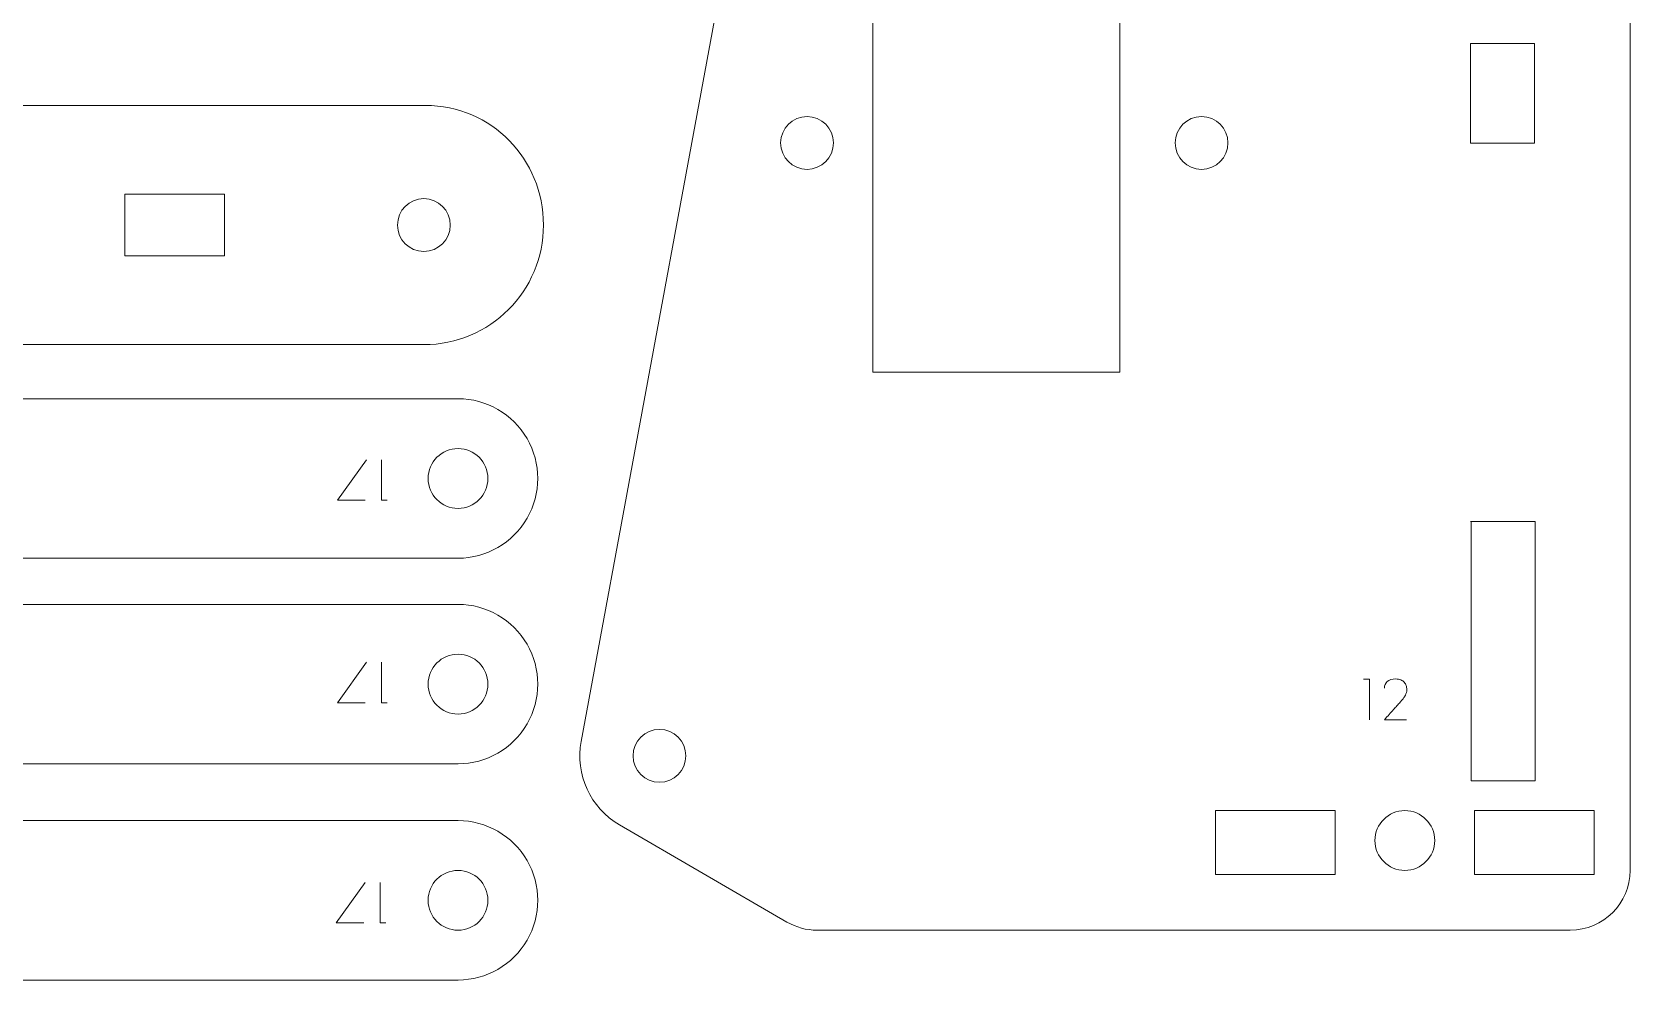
# Model space of a CAD drawing. Header units: millimetres. Extents: x 1 to 3601, y 1 to 1216.
# Drawn here: x 312.9 to 393.1, y 153.3 to 200.9 of the extents above; entities that cross this region are included whole.
import ezdxf

# ---------------------------------------------------------------- set-up
doc = ezdxf.new("R2010")
doc.units = ezdxf.units.MM
doc.layers.get('0').update_dxf_attribs({"lineweight": 5})
doc.layers.add('MARCATGE', color=1, linetype='Continuous', lineweight=5)
doc.layers.add('TALL 1', color=4, linetype='Continuous', lineweight=5)

msp = doc.modelspace()

# ---------------------------------------------------------------- linework, layer by layer
for points, knots in [([(390.072, 215.814), (390.868, 215.814), (391.631, 215.498), (392.193, 214.935), (392.193, 214.935), (392.756, 214.372), (393.072, 213.609), (393.072, 212.814), (393.072, 212.814), (393.072, 212.814), (393.072, 158.814), (393.072, 158.814), (393.072, 158.814), (393.072, 157.157), (391.729, 155.814), (390.072, 155.814), (390.072, 155.814), (390.072, 155.814), (352.272, 155.814), (352.272, 155.814), (352.272, 155.814), (351.743, 155.814), (351.223, 155.954), (350.765, 156.219), (350.765, 156.219), (350.765, 156.219), (342.358, 161.102), (342.358, 161.102), (342.358, 161.102), (340.897, 161.951), (340.127, 163.627), (340.434, 165.289), (340.434, 165.289), (340.434, 165.289), (349.322, 213.359), (349.322, 213.359), (349.322, 213.359), (349.585, 214.781), (350.826, 215.814), (352.272, 215.814), (352.272, 215.814), (352.272, 215.814), (390.072, 215.814), (390.072, 215.814)], [0, 0, 0, 0, 0.083333, 0.083333, 0.083333, 0.083333, 0.166667, 0.166667, 0.166667, 0.166667, 0.25, 0.25, 0.25, 0.25, 0.333333, 0.333333, 0.333333, 0.333333, 0.416667, 0.416667, 0.416667, 0.416667, 0.5, 0.5, 0.5, 0.5, 0.583333, 0.583333, 0.583333, 0.583333, 0.666667, 0.666667, 0.666667, 0.666667, 0.75, 0.75, 0.75, 0.75, 0.833333, 0.833333, 0.833333, 0.833333, 1, 1, 1, 1]), ([(257.748, 197.226), (257.748, 197.226), (257.691, 197.193), (257.691, 197.193), (257.691, 197.193), (257.691, 197.193), (332.625, 197.192), (332.625, 197.192), (332.625, 197.192), (335.939, 197.192), (338.546, 194.506), (338.546, 191.193), (338.546, 191.193), (338.546, 187.879), (335.859, 185.193), (332.546, 185.193), (332.546, 185.193), (332.546, 185.193), (257.691, 185.193), (257.691, 185.193), (257.691, 185.193), (257.691, 185.193), (257.734, 185.188), (257.734, 185.188), (257.734, 185.188), (256.46, 184.041), (254.705, 183.309), (252.469, 183.309), (252.469, 183.309), (248.104, 183.309), (244.565, 186.848), (244.565, 191.213), (244.565, 191.213), (244.565, 195.578), (248.104, 199.117), (252.469, 199.117), (252.469, 199.117), (254.713, 199.117), (256.472, 198.38), (257.748, 197.226)], [0, 0, 0, 0, 0.090909, 0.090909, 0.090909, 0.090909, 0.181818, 0.181818, 0.181818, 0.181818, 0.272727, 0.272727, 0.272727, 0.272727, 0.363636, 0.363636, 0.363636, 0.363636, 0.454545, 0.454545, 0.454545, 0.454545, 0.545455, 0.545455, 0.545455, 0.545455, 0.636364, 0.636364, 0.636364, 0.636364, 0.727273, 0.727273, 0.727273, 0.727273, 0.818182, 0.818182, 0.818182, 0.818182, 1, 1, 1, 1]), ([(254.26, 174.479), (254.26, 174.479), (334.26, 174.479), (334.26, 174.479), (334.26, 174.479), (335.689, 174.479), (337.009, 175.242), (337.724, 176.479), (337.724, 176.479), (338.439, 177.717), (338.439, 179.242), (337.724, 180.479), (337.724, 180.479), (337.009, 181.717), (335.689, 182.479), (334.26, 182.479), (334.26, 182.479), (334.26, 182.479), (254.26, 182.479), (254.26, 182.479), (254.26, 182.479), (252.051, 182.479), (250.26, 180.688), (250.26, 178.479), (250.26, 178.479), (250.26, 176.27), (252.051, 174.479), (254.26, 174.479)], [0, 0, 0, 0, 0.125, 0.125, 0.125, 0.125, 0.25, 0.25, 0.25, 0.25, 0.375, 0.375, 0.375, 0.375, 0.5, 0.5, 0.5, 0.5, 0.625, 0.625, 0.625, 0.625, 0.75, 0.75, 0.75, 0.75, 1, 1, 1, 1]), ([(254.26, 164.161), (254.26, 164.161), (334.26, 164.161), (334.26, 164.161), (334.26, 164.161), (335.689, 164.161), (337.009, 164.923), (337.724, 166.161), (337.724, 166.161), (338.439, 167.398), (338.439, 168.923), (337.724, 170.16), (337.724, 170.16), (337.009, 171.398), (335.689, 172.16), (334.26, 172.16), (334.26, 172.16), (334.26, 172.16), (254.26, 172.16), (254.26, 172.16), (254.26, 172.16), (252.051, 172.16), (250.26, 170.37), (250.26, 168.161), (250.26, 168.161), (250.26, 165.951), (252.051, 164.161), (254.26, 164.161)], [0, 0, 0, 0, 0.125, 0.125, 0.125, 0.125, 0.25, 0.25, 0.25, 0.25, 0.375, 0.375, 0.375, 0.375, 0.5, 0.5, 0.5, 0.5, 0.625, 0.625, 0.625, 0.625, 0.75, 0.75, 0.75, 0.75, 1, 1, 1, 1]), ([(254.26, 153.313), (254.26, 153.313), (334.26, 153.313), (334.26, 153.313), (334.26, 153.313), (335.689, 153.313), (337.009, 154.075), (337.724, 155.313), (337.724, 155.313), (338.439, 156.55), (338.439, 158.075), (337.724, 159.313), (337.724, 159.313), (337.009, 160.55), (335.689, 161.312), (334.26, 161.312), (334.26, 161.312), (334.26, 161.312), (254.26, 161.312), (254.26, 161.312), (254.26, 161.312), (252.051, 161.312), (250.26, 159.522), (250.26, 157.313), (250.26, 157.313), (250.26, 155.103), (252.051, 153.313), (254.26, 153.313)], [0, 0, 0, 0, 0.125, 0.125, 0.125, 0.125, 0.25, 0.25, 0.25, 0.25, 0.375, 0.375, 0.375, 0.375, 0.5, 0.5, 0.5, 0.5, 0.625, 0.625, 0.625, 0.625, 0.75, 0.75, 0.75, 0.75, 1, 1, 1, 1]), ([(388.23, 114.626), (388.23, 114.626), (370.23, 114.626), (370.23, 114.626), (370.23, 114.626), (369.434, 114.626), (368.671, 114.942), (368.109, 115.505), (368.109, 115.505), (367.546, 116.067), (367.23, 116.83), (367.23, 117.626), (367.23, 117.626), (367.209, 117.613), (367.185, 126.95), (367.194, 132.674), (367.194, 132.674), (367.196, 133.421), (366.758, 133.36), (366.758, 134.705), (366.758, 134.705), (366.758, 136.117), (367.215, 137.017), (367.23, 137.026), (367.23, 137.026), (367.23, 137.026), (367.513, 142.068), (367.895, 146.791), (367.895, 146.791), (368.465, 153.828), (375.174, 149.801), (375.174, 149.801), (375.174, 149.801), (375.174, 149.801), (383.493, 149.801), (383.493, 149.801), (383.493, 149.801), (383.493, 149.801), (389.995, 154.276), (390.565, 147.052), (390.565, 147.052), (390.947, 142.202), (391.23, 137.026), (391.23, 137.026), (391.23, 137.026), (391.23, 137.026), (392.058, 136.098), (392.058, 134.705), (392.058, 134.705), (392.058, 133.194), (391.23, 133.386), (391.23, 132.586), (391.23, 132.586), (391.23, 126.859), (391.23, 117.626), (391.23, 117.626), (391.23, 117.626), (391.23, 116.83), (390.914, 116.067), (390.351, 115.505), (390.351, 115.505), (389.788, 114.942), (389.025, 114.626), (388.23, 114.626)], [0, 0, 0, 0, 0.058824, 0.058824, 0.058824, 0.058824, 0.117647, 0.117647, 0.117647, 0.117647, 0.176471, 0.176471, 0.176471, 0.176471, 0.235294, 0.235294, 0.235294, 0.235294, 0.294118, 0.294118, 0.294118, 0.294118, 0.352941, 0.352941, 0.352941, 0.352941, 0.411765, 0.411765, 0.411765, 0.411765, 0.470588, 0.470588, 0.470588, 0.470588, 0.529412, 0.529412, 0.529412, 0.529412, 0.588235, 0.588235, 0.588235, 0.588235, 0.647059, 0.647059, 0.647059, 0.647059, 0.705882, 0.705882, 0.705882, 0.705882, 0.764706, 0.764706, 0.764706, 0.764706, 0.823529, 0.823529, 0.823529, 0.823529, 0.882353, 0.882353, 0.882353, 0.882353, 1, 1, 1, 1])]:
    msp.add_open_spline(points, degree=3, knots=knots)
at = {"layer": 'MARCATGE'}
for points, knots in [([(328.22, 177.389), (328.22, 177.389), (329.673, 179.421), (329.673, 179.421), (329.673, 179.421), (329.673, 179.421), (328.22, 177.389), (328.22, 177.389), (328.22, 177.389), (328.22, 177.389), (329.597, 177.389), (329.597, 177.389), (329.597, 177.389), (329.597, 177.389), (328.22, 177.389), (328.22, 177.389)], [0, 0, 0, 0, 0.2, 0.2, 0.2, 0.2, 0.4, 0.4, 0.4, 0.4, 0.6, 0.6, 0.6, 0.6, 1, 1, 1, 1]), ([(330.421, 177.389), (330.421, 177.389), (330.712, 177.389), (330.712, 177.389), (330.712, 177.389), (330.712, 177.389), (330.421, 177.389), (330.421, 177.389), (330.421, 177.389), (330.421, 177.389), (330.421, 179.421), (330.421, 179.421), (330.421, 179.421), (330.421, 179.421), (330.421, 177.389), (330.421, 177.389)], [0, 0, 0, 0, 0.2, 0.2, 0.2, 0.2, 0.4, 0.4, 0.4, 0.4, 0.6, 0.6, 0.6, 0.6, 1, 1, 1, 1]), ([(328.22, 167.227), (328.22, 167.227), (329.673, 169.259), (329.673, 169.259), (329.673, 169.259), (329.673, 169.259), (328.22, 167.227), (328.22, 167.227), (328.22, 167.227), (328.22, 167.227), (329.597, 167.227), (329.597, 167.227), (329.597, 167.227), (329.597, 167.227), (328.22, 167.227), (328.22, 167.227)], [0, 0, 0, 0, 0.2, 0.2, 0.2, 0.2, 0.4, 0.4, 0.4, 0.4, 0.6, 0.6, 0.6, 0.6, 1, 1, 1, 1]), ([(330.421, 167.227), (330.421, 167.227), (330.712, 167.227), (330.712, 167.227), (330.712, 167.227), (330.712, 167.227), (330.421, 167.227), (330.421, 167.227), (330.421, 167.227), (330.421, 167.227), (330.421, 169.259), (330.421, 169.259), (330.421, 169.259), (330.421, 169.259), (330.421, 167.227), (330.421, 167.227)], [0, 0, 0, 0, 0.2, 0.2, 0.2, 0.2, 0.4, 0.4, 0.4, 0.4, 0.6, 0.6, 0.6, 0.6, 1, 1, 1, 1]), ([(379.995, 168.405), (379.995, 168.405), (379.704, 168.405), (379.704, 168.405), (379.704, 168.405), (379.704, 168.405), (379.995, 168.405), (379.995, 168.405), (379.995, 168.405), (379.995, 168.405), (379.995, 166.373), (379.995, 166.373), (379.995, 166.373), (379.995, 166.373), (379.995, 168.405), (379.995, 168.405)], [0, 0, 0, 0, 0.2, 0.2, 0.2, 0.2, 0.4, 0.4, 0.4, 0.4, 0.6, 0.6, 0.6, 0.6, 1, 1, 1, 1]), ([(380.743, 166.373), (380.912, 166.561), (381.065, 166.731), (381.203, 166.883), (381.203, 166.883), (381.261, 166.947), (381.319, 167.011), (381.376, 167.075), (381.376, 167.075), (381.434, 167.139), (381.485, 167.198), (381.531, 167.25), (381.531, 167.25), (381.578, 167.303), (381.616, 167.348), (381.647, 167.384), (381.647, 167.384), (381.678, 167.421), (381.697, 167.444), (381.702, 167.453), (381.702, 167.453), (381.713, 167.472), (381.729, 167.494), (381.747, 167.52), (381.747, 167.52), (381.766, 167.545), (381.784, 167.575), (381.802, 167.61), (381.802, 167.61), (381.82, 167.645), (381.836, 167.686), (381.849, 167.733), (381.849, 167.733), (381.862, 167.78), (381.869, 167.834), (381.869, 167.897), (381.869, 167.897), (381.869, 167.959), (381.858, 168.021), (381.838, 168.083), (381.838, 168.083), (381.817, 168.145), (381.785, 168.201), (381.742, 168.251), (381.742, 168.251), (381.698, 168.301), (381.642, 168.341), (381.574, 168.372), (381.574, 168.372), (381.505, 168.403), (381.422, 168.419), (381.324, 168.419), (381.324, 168.419), (381.126, 168.417), (380.981, 168.373), (380.888, 168.289), (380.888, 168.289), (380.795, 168.204), (380.748, 168.092), (380.748, 167.953), (380.748, 167.953), (380.748, 168.092), (380.795, 168.204), (380.888, 168.289), (380.888, 168.289), (380.981, 168.373), (381.126, 168.417), (381.324, 168.419), (381.324, 168.419), (381.422, 168.419), (381.505, 168.403), (381.574, 168.372), (381.574, 168.372), (381.642, 168.341), (381.698, 168.301), (381.742, 168.251), (381.742, 168.251), (381.785, 168.201), (381.817, 168.145), (381.838, 168.083), (381.838, 168.083), (381.858, 168.021), (381.869, 167.959), (381.869, 167.897), (381.869, 167.897), (381.869, 167.834), (381.862, 167.78), (381.849, 167.733), (381.849, 167.733), (381.836, 167.686), (381.82, 167.645), (381.802, 167.61), (381.802, 167.61), (381.784, 167.575), (381.766, 167.545), (381.747, 167.52), (381.747, 167.52), (381.729, 167.494), (381.713, 167.472), (381.702, 167.453), (381.702, 167.453), (381.697, 167.444), (381.678, 167.421), (381.647, 167.384), (381.647, 167.384), (381.616, 167.348), (381.578, 167.303), (381.531, 167.25), (381.531, 167.25), (381.485, 167.198), (381.434, 167.139), (381.376, 167.075), (381.376, 167.075), (381.319, 167.011), (381.261, 166.947), (381.203, 166.883), (381.203, 166.883), (381.065, 166.731), (380.912, 166.561), (380.743, 166.373), (380.743, 166.373), (380.743, 166.373), (381.855, 166.373), (381.855, 166.373), (381.855, 166.373), (381.855, 166.373), (380.743, 166.373), (380.743, 166.373)], [0, 0, 0, 0, 0.030303, 0.030303, 0.030303, 0.030303, 0.060606, 0.060606, 0.060606, 0.060606, 0.090909, 0.090909, 0.090909, 0.090909, 0.121212, 0.121212, 0.121212, 0.121212, 0.151515, 0.151515, 0.151515, 0.151515, 0.181818, 0.181818, 0.181818, 0.181818, 0.212121, 0.212121, 0.212121, 0.212121, 0.242424, 0.242424, 0.242424, 0.242424, 0.272727, 0.272727, 0.272727, 0.272727, 0.30303, 0.30303, 0.30303, 0.30303, 0.333333, 0.333333, 0.333333, 0.333333, 0.363636, 0.363636, 0.363636, 0.363636, 0.393939, 0.393939, 0.393939, 0.393939, 0.424242, 0.424242, 0.424242, 0.424242, 0.454545, 0.454545, 0.454545, 0.454545, 0.484848, 0.484848, 0.484848, 0.484848, 0.515152, 0.515152, 0.515152, 0.515152, 0.545455, 0.545455, 0.545455, 0.545455, 0.575758, 0.575758, 0.575758, 0.575758, 0.606061, 0.606061, 0.606061, 0.606061, 0.636364, 0.636364, 0.636364, 0.636364, 0.666667, 0.666667, 0.666667, 0.666667, 0.69697, 0.69697, 0.69697, 0.69697, 0.727273, 0.727273, 0.727273, 0.727273, 0.757576, 0.757576, 0.757576, 0.757576, 0.787879, 0.787879, 0.787879, 0.787879, 0.818182, 0.818182, 0.818182, 0.818182, 0.848485, 0.848485, 0.848485, 0.848485, 0.878788, 0.878788, 0.878788, 0.878788, 0.909091, 0.909091, 0.909091, 0.909091, 0.939394, 0.939394, 0.939394, 0.939394, 1, 1, 1, 1]), ([(328.152, 156.18), (328.152, 156.18), (329.606, 158.212), (329.606, 158.212), (329.606, 158.212), (329.606, 158.212), (328.152, 156.18), (328.152, 156.18), (328.152, 156.18), (328.152, 156.18), (329.53, 156.18), (329.53, 156.18), (329.53, 156.18), (329.53, 156.18), (328.152, 156.18), (328.152, 156.18)], [0, 0, 0, 0, 0.2, 0.2, 0.2, 0.2, 0.4, 0.4, 0.4, 0.4, 0.6, 0.6, 0.6, 0.6, 1, 1, 1, 1]), ([(330.354, 156.18), (330.354, 156.18), (330.644, 156.18), (330.644, 156.18), (330.644, 156.18), (330.644, 156.18), (330.354, 156.18), (330.354, 156.18), (330.354, 156.18), (330.354, 156.18), (330.354, 158.212), (330.354, 158.212), (330.354, 158.212), (330.354, 158.212), (330.354, 156.18), (330.354, 156.18)], [0, 0, 0, 0, 0.2, 0.2, 0.2, 0.2, 0.4, 0.4, 0.4, 0.4, 0.6, 0.6, 0.6, 0.6, 1, 1, 1, 1])]:
    msp.add_open_spline(points, degree=3, knots=knots, dxfattribs=at)
at = {"layer": 'TALL 1'}
for points, knots in [([(367.472, 206.814), (367.472, 206.814), (367.472, 183.814), (367.472, 183.814), (367.472, 183.814), (367.472, 183.814), (355.072, 183.814), (355.072, 183.814), (355.072, 183.814), (355.072, 183.814), (355.072, 206.814), (355.072, 206.814), (355.072, 206.814), (355.072, 206.814), (367.472, 206.814), (367.472, 206.814)], [0, 0, 0, 0, 0.2, 0.2, 0.2, 0.2, 0.4, 0.4, 0.4, 0.4, 0.6, 0.6, 0.6, 0.6, 1, 1, 1, 1]), ([(388.272, 200.305), (388.272, 200.305), (388.272, 195.305), (388.272, 195.305), (388.272, 195.305), (388.272, 195.305), (385.072, 195.305), (385.072, 195.305), (385.072, 195.305), (385.072, 195.305), (385.072, 200.305), (385.072, 200.305), (385.072, 200.305), (385.072, 200.305), (388.272, 200.305), (388.272, 200.305)], [0, 0, 0, 0, 0.2, 0.2, 0.2, 0.2, 0.4, 0.4, 0.4, 0.4, 0.6, 0.6, 0.6, 0.6, 1, 1, 1, 1]), ([(351.772, 193.989), (351.04, 193.989), (350.447, 194.582), (350.447, 195.314), (350.447, 195.314), (350.447, 196.045), (351.04, 196.638), (351.772, 196.638), (351.772, 196.638), (352.504, 196.639), (353.097, 196.045), (353.097, 195.314), (353.097, 195.314), (353.097, 194.582), (352.504, 193.989), (351.772, 193.989)], [0, 0, 0, 0, 0.2, 0.2, 0.2, 0.2, 0.4, 0.4, 0.4, 0.4, 0.6, 0.6, 0.6, 0.6, 1, 1, 1, 1]), ([(371.572, 193.989), (370.84, 193.989), (370.247, 194.582), (370.247, 195.314), (370.247, 195.314), (370.247, 196.045), (370.84, 196.638), (371.572, 196.638), (371.572, 196.638), (372.304, 196.639), (372.897, 196.045), (372.897, 195.314), (372.897, 195.314), (372.897, 194.582), (372.304, 193.989), (371.572, 193.989)], [0, 0, 0, 0, 0.2, 0.2, 0.2, 0.2, 0.4, 0.4, 0.4, 0.4, 0.6, 0.6, 0.6, 0.6, 1, 1, 1, 1]), ([(322.546, 189.693), (322.546, 189.693), (322.546, 189.643), (322.546, 189.643), (322.546, 189.643), (322.546, 189.643), (317.546, 189.643), (317.546, 189.643), (317.546, 189.643), (317.546, 189.643), (317.546, 189.693), (317.546, 189.693), (317.546, 189.693), (317.546, 189.693), (317.546, 192.693), (317.546, 192.693), (317.546, 192.693), (317.546, 192.693), (317.546, 192.743), (317.546, 192.743), (317.546, 192.743), (317.546, 192.743), (322.546, 192.743), (322.546, 192.743), (322.546, 192.743), (322.546, 192.743), (322.546, 192.693), (322.546, 192.693), (322.546, 192.693), (322.546, 192.693), (322.546, 189.693), (322.546, 189.693)], [0, 0, 0, 0, 0.111111, 0.111111, 0.111111, 0.111111, 0.222222, 0.222222, 0.222222, 0.222222, 0.333333, 0.333333, 0.333333, 0.333333, 0.444444, 0.444444, 0.444444, 0.444444, 0.555556, 0.555556, 0.555556, 0.555556, 0.666667, 0.666667, 0.666667, 0.666667, 0.777778, 0.777778, 0.777778, 0.777778, 1, 1, 1, 1]), ([(333.871, 191.193), (333.871, 190.461), (333.277, 189.868), (332.546, 189.868), (332.546, 189.868), (331.814, 189.868), (331.221, 190.461), (331.221, 191.193), (331.221, 191.193), (331.221, 191.924), (331.814, 192.518), (332.546, 192.518), (332.546, 192.518), (333.277, 192.518), (333.871, 191.924), (333.871, 191.193)], [0, 0, 0, 0, 0.2, 0.2, 0.2, 0.2, 0.4, 0.4, 0.4, 0.4, 0.6, 0.6, 0.6, 0.6, 1, 1, 1, 1]), ([(332.76, 178.479), (332.76, 177.651), (333.431, 176.979), (334.26, 176.979), (334.26, 176.979), (335.088, 176.979), (335.76, 177.651), (335.76, 178.479), (335.76, 178.479), (335.76, 179.308), (335.088, 179.979), (334.26, 179.979), (334.26, 179.979), (333.431, 179.979), (332.76, 179.308), (332.76, 178.479)], [0, 0, 0, 0, 0.2, 0.2, 0.2, 0.2, 0.4, 0.4, 0.4, 0.4, 0.6, 0.6, 0.6, 0.6, 1, 1, 1, 1]), ([(385.072, 176.313), (385.072, 176.313), (385.107, 176.313), (385.107, 176.313), (385.107, 176.313), (385.107, 176.313), (385.107, 163.313), (385.107, 163.313), (385.107, 163.313), (385.107, 163.313), (388.307, 163.313), (388.307, 163.313), (388.307, 163.313), (388.307, 163.313), (388.307, 176.313), (388.307, 176.313), (388.307, 176.313), (388.307, 176.313), (385.072, 176.313), (385.072, 176.313)], [0, 0, 0, 0, 0.166667, 0.166667, 0.166667, 0.166667, 0.333333, 0.333333, 0.333333, 0.333333, 0.5, 0.5, 0.5, 0.5, 0.666667, 0.666667, 0.666667, 0.666667, 1, 1, 1, 1]), ([(332.76, 168.161), (332.76, 167.332), (333.431, 166.66), (334.26, 166.66), (334.26, 166.66), (335.088, 166.66), (335.76, 167.332), (335.76, 168.16), (335.76, 168.16), (335.76, 168.989), (335.088, 169.66), (334.26, 169.661), (334.26, 169.661), (333.431, 169.661), (332.76, 168.989), (332.76, 168.161)], [0, 0, 0, 0, 0.2, 0.2, 0.2, 0.2, 0.4, 0.4, 0.4, 0.4, 0.6, 0.6, 0.6, 0.6, 1, 1, 1, 1]), ([(344.367, 163.236), (343.636, 163.236), (343.042, 163.83), (343.042, 164.561), (343.042, 164.561), (343.042, 165.293), (343.635, 165.886), (344.367, 165.886), (344.367, 165.886), (345.099, 165.886), (345.692, 165.293), (345.692, 164.561), (345.692, 164.561), (345.692, 163.83), (345.099, 163.236), (344.367, 163.236)], [0, 0, 0, 0, 0.2, 0.2, 0.2, 0.2, 0.4, 0.4, 0.4, 0.4, 0.6, 0.6, 0.6, 0.6, 1, 1, 1, 1]), ([(378.272, 161.814), (378.272, 161.814), (372.272, 161.814), (372.272, 161.814), (372.272, 161.814), (372.272, 161.814), (372.272, 158.614), (372.272, 158.614), (372.272, 158.614), (372.272, 158.614), (378.272, 158.614), (378.272, 158.614), (378.272, 158.614), (378.272, 158.614), (378.272, 161.814), (378.272, 161.814)], [0, 0, 0, 0, 0.2, 0.2, 0.2, 0.2, 0.4, 0.4, 0.4, 0.4, 0.6, 0.6, 0.6, 0.6, 1, 1, 1, 1]), ([(381.772, 158.814), (380.944, 158.814), (380.272, 159.485), (380.272, 160.314), (380.272, 160.314), (380.272, 161.142), (380.944, 161.813), (381.772, 161.813), (381.772, 161.813), (382.6, 161.814), (383.272, 161.142), (383.272, 160.314), (383.272, 160.314), (383.272, 159.485), (382.6, 158.814), (381.772, 158.814)], [0, 0, 0, 0, 0.2, 0.2, 0.2, 0.2, 0.4, 0.4, 0.4, 0.4, 0.6, 0.6, 0.6, 0.6, 1, 1, 1, 1]), ([(391.272, 161.814), (391.272, 161.814), (385.272, 161.814), (385.272, 161.814), (385.272, 161.814), (385.272, 161.814), (385.272, 158.614), (385.272, 158.614), (385.272, 158.614), (385.272, 158.614), (391.272, 158.614), (391.272, 158.614), (391.272, 158.614), (391.272, 158.614), (391.272, 161.814), (391.272, 161.814)], [0, 0, 0, 0, 0.2, 0.2, 0.2, 0.2, 0.4, 0.4, 0.4, 0.4, 0.6, 0.6, 0.6, 0.6, 1, 1, 1, 1]), ([(332.76, 157.313), (332.76, 156.484), (333.431, 155.813), (334.26, 155.813), (334.26, 155.813), (335.088, 155.813), (335.76, 156.484), (335.76, 157.313), (335.76, 157.313), (335.76, 158.141), (335.088, 158.813), (334.26, 158.813), (334.26, 158.813), (333.431, 158.813), (332.76, 158.141), (332.76, 157.313)], [0, 0, 0, 0, 0.2, 0.2, 0.2, 0.2, 0.4, 0.4, 0.4, 0.4, 0.6, 0.6, 0.6, 0.6, 1, 1, 1, 1])]:
    msp.add_open_spline(points, degree=3, knots=knots, dxfattribs=at)

doc.saveas('drawing.dxf')
